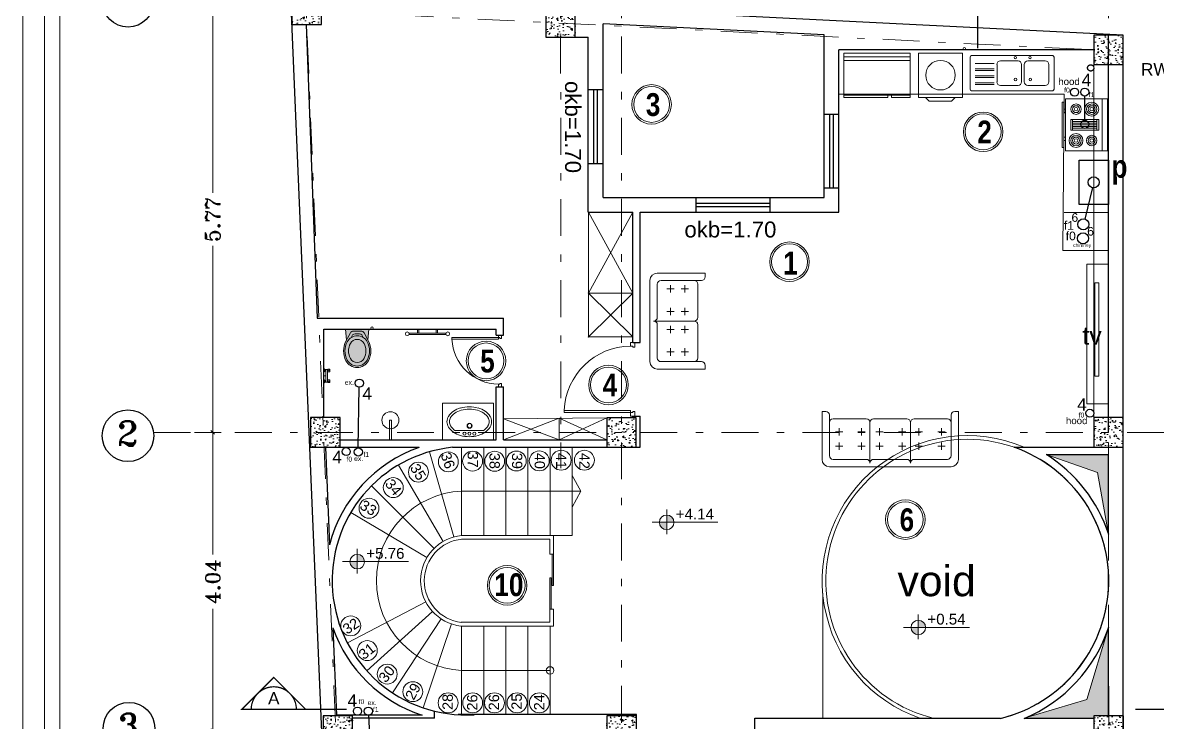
# Model space of a CAD drawing. Header units: inches. Extents: x 0 to 535, y -174 to 989.
# Drawn here: x 409.73 to 425.12, y 28.49 to 37.97 of the extents above; entities that cross this region are included whole.
import ezdxf
from ezdxf.enums import TextEntityAlignment as Align

# ---------------------------------------------------------------- set-up
doc = ezdxf.new("R2010")
doc.units = ezdxf.units.IN
doc.header["$MEASUREMENT"] = 0
doc.linetypes.add('DASHDOT', pattern=[1, 0.5, -0.25, 0, -0.25])
doc.linetypes.add('DASHDOT2', pattern=[0.5, 0.25, -0.125, 0, -0.125])
for name, color, linetype, lineweight in [('1', 1, 'Continuous', 9), ('AB', 1, 'DASHDOT2', 30), ('ax', 8, 'Continuous', 5), ('beton sabok', 9, 'Continuous', 5), ('dimension', 21, 'Continuous', 9), ('door', 1, 'Continuous', 5), ('FER', 20, 'Continuous', 9), ('font', 253, 'Continuous', 9), ('FUR', 252, 'Continuous', 5), ('Furniture', 175, 'Continuous', 5), ('HEATING', 1, 'Continuous', 30), ('kadr02$0$AEOCLG', 4, 'Continuous', 9), ('Kitchen', 7, 'Continuous', 5), ('w.c', 7, 'Continuous', 5), ('wall', 51, 'Continuous', 25), ('window', 152, 'Continuous', 5)]:
    doc.layers.add(name, color=color, linetype=linetype, lineweight=lineweight)
doc.layers.add('nazok kari', color=43, linetype='Continuous')
doc.layers.add('Section', color=3, linetype='Continuous')
doc.styles.add('amir text b', font='swisscbo.ttf')
doc.styles.add('arial', font='arial.ttf')
doc.styles.add('ROMANT', font='romant')
doc.styles.get("Standard").update_dxf_attribs({"font": 'arial.ttf'})
doc.dimstyles.new('STANDARD$0', dxfattribs={"dimtxt": 0.2, "dimasz": 0.05, "dimexe": 0.05, "dimexo": 0.05, "dimgap": 0.05, "dimtad": 0, "dimzin": 0, "dimdsep": 46, "dimtxsty": 'ROMANT', "dimblk": 'OBLIQUE', "dimcen": 0, "dimdle": 0.05, "dimclrd": 256, "dimclre": 256, "dimclrt": 256, "dimadec": 0, "dimazin": 0, "dimtfac": 1, "dimtix": 1, "dimtofl": 0, "dimtmove": 1, "dimatfit": 3, "dimldrblk": 'OBLIQUE', "dimfxl": 1, "dimtolj": 1, "dimtzin": 0, "dimlwd": -1, "dimlwe": -1, "dimarcsym": 1})

# ---------------------------------------------------------------- blocks, each defined once
blk = doc.blocks.new('sofa25')
at = {"layer": 'Furniture'}
for p, q in [((0.825, 0.65), (-0.825, 0.65)), ((-0.925, 0.55), (-0.925, -0.1)), ((-0.825, -0.05), (-0.825, 0.5)), ((-0.775, 0.55), (-0.325, 0.55)), ((-0.275, 0.6), (-0.275, 0.05)), ((-0.225, 0.55), (0.225, 0.55)), ((0.275, 0.05), (0.275, 0.6)), ((0.325, 0.55), (0.775, 0.55)), ((0.825, 0.5), (0.825, -0.05)), ((0.925, -0.1), (0.925, 0.55)), ((-0.744, 0.372), (-0.644, 0.372)), ((-0.694, 0.421), (-0.694, 0.322)), ((-0.438, 0.372), (-0.339, 0.372)), ((-0.389, 0.421), (-0.389, 0.322)), ((-0.194, 0.372), (-0.094, 0.372)), ((-0.144, 0.421), (-0.144, 0.322)), ((0.112, 0.372), (0.211, 0.372)), ((0.161, 0.421), (0.161, 0.322)), ((0.438, 0.372), (0.339, 0.372)), ((0.389, 0.421), (0.389, 0.322)), ((0.744, 0.372), (0.644, 0.372)), ((0.694, 0.421), (0.694, 0.322)), ((-0.744, 0.176), (-0.644, 0.176)), ((-0.694, 0.226), (-0.694, 0.127)), ((-0.438, 0.176), (-0.339, 0.176)), ((-0.389, 0.226), (-0.389, 0.127)), ((-0.194, 0.176), (-0.094, 0.176)), ((-0.144, 0.226), (-0.144, 0.127)), ((0.112, 0.176), (0.211, 0.176)), ((0.161, 0.226), (0.161, 0.127)), ((0.438, 0.176), (0.339, 0.176)), ((0.389, 0.226), (0.389, 0.127)), ((0.744, 0.176), (0.644, 0.176)), ((0.694, 0.226), (0.694, 0.127)), ((-0.775, 0), (-0.325, 0)), ((-0.225, 0), (0.225, 0)), ((0.775, 0), (0.325, 0)), ((-0.925, -0.1), (-0.875, -0.1)), ((0.875, -0.1), (0.925, -0.1))]:
    blk.add_line(p, q, dxfattribs=at)
for centre, radius, start, end in [((-0.825, 0.55), 0.1, 90, 180), ((0.825, 0.55), 0.1, 0, 90), ((-0.775, 0.5), 0.05, 90, 180), ((-0.325, 0.6), 0.05, 270, 0), ((-0.225, 0.6), 0.05, 180, 270), ((0.225, 0.6), 0.05, 270, 0), ((0.325, 0.6), 0.05, 180, 270), ((0.775, 0.5), 0.05, 0, 90), ((-0.775, 0.05), 0.05, 180, 270), ((-0.325, 0.05), 0.05, 270, 0), ((-0.225, 0.05), 0.05, 180, 270), ((0.225, 0.05), 0.05, 270, 0), ((0.325, 0.05), 0.05, 180, 270), ((0.775, 0.05), 0.05, 270, 0), ((-0.875, -0.05), 0.05, 270, 0), ((0.875, -0.05), 0.05, 180, 270)]:
    blk.add_arc(centre, radius, start, end, dxfattribs=at)
blk = doc.blocks.new('sofa26')
at = {"layer": 'Furniture'}
for p, q in [((0.6, 0.65), (-0.5, 0.65)), ((-0.6, 0.55), (-0.6, -0.1)), ((-0.5, -0.05), (-0.5, 0.5)), ((-0.45, 0.55), (0, 0.55)), ((0.05, 0.05), (0.05, 0.6)), ((0.1, 0.55), (0.55, 0.55)), ((0.6, 0.5), (0.6, -0.05)), ((0.7, -0.1), (0.7, 0.55)), ((-0.419, 0.372), (-0.319, 0.372)), ((-0.369, 0.421), (-0.369, 0.322)), ((-0.113, 0.372), (-0.014, 0.372)), ((-0.064, 0.421), (-0.064, 0.322)), ((0.131, 0.372), (0.231, 0.372)), ((0.181, 0.421), (0.181, 0.322)), ((0.437, 0.372), (0.536, 0.372)), ((0.486, 0.421), (0.486, 0.322)), ((-0.419, 0.176), (-0.319, 0.176)), ((-0.369, 0.226), (-0.369, 0.127)), ((-0.113, 0.176), (-0.014, 0.176)), ((-0.064, 0.226), (-0.064, 0.127)), ((0.131, 0.176), (0.231, 0.176)), ((0.181, 0.226), (0.181, 0.127)), ((0.437, 0.176), (0.536, 0.176)), ((0.486, 0.226), (0.486, 0.127)), ((-0.45, 0), (0, 0)), ((0.1, 0), (0.55, 0)), ((-0.6, -0.1), (-0.55, -0.1)), ((0.65, -0.1), (0.7, -0.1))]:
    blk.add_line(p, q, dxfattribs=at)
for centre, radius, start, end in [((-0.5, 0.55), 0.1, 90, 180), ((0.6, 0.55), 0.1, 0, 90), ((-0.45, 0.5), 0.05, 90, 180), ((0, 0.6), 0.05, 270, 0), ((0.1, 0.6), 0.05, 180, 270), ((0.55, 0.5), 0.05, 0, 90), ((-0.45, 0.05), 0.05, 180, 270), ((0, 0.05), 0.05, 270, 0), ((0.1, 0.05), 0.05, 180, 270), ((0.55, 0.05), 0.05, 270, 0), ((-0.55, -0.05), 0.05, 270, 0), ((0.65, -0.05), 0.05, 180, 270)]:
    blk.add_arc(centre, radius, start, end, dxfattribs=at)
blk = doc.blocks.new('ref12')
at = {"layer": 'Kitchen'}
for p, q in [((0, 0), (-0.9, 0)), ((-0.9, 0), (-0.9, -0.05)), ((0, -0.05), (0, 0)), ((-0.9, -0.05), (0, -0.05)), ((-0.9, -0.1), (-0.9, -0.05)), ((-0.9, -0.1), (-0.9, -0.6)), ((-0.9, -0.1), (0, -0.1)), ((0, -0.1), (0, -0.05)), ((0, -0.1), (0, -0.6)), ((-0.9, -0.57), (0, -0.57)), ((-0.9, -0.6), (-0.3, -0.6)), ((-0.3, -0.57), (-0.3, -0.6)), ((-0.25, -0.57), (-0.25, -0.6)), ((-0.25, -0.6), (0, -0.6))]:
    blk.add_line(p, q, dxfattribs=at)
blk = doc.blocks.new('co17')
at = {"layer": 'Kitchen'}
for p, q in [((-0.75, -0.075), (0, -0.075)), ((-0.45, -0.15), (-0.3, -0.15)), ((-0.425, -0.5), (-0.425, -0.15)), ((-0.4, -0.15), (-0.4, -0.5)), ((-0.375, -0.5), (-0.375, -0.15)), ((-0.35, -0.15), (-0.35, -0.5)), ((-0.325, -0.5), (-0.325, -0.15)), ((-0.6, -0.6), (-0.6, -0.625)), ((-0.55, -0.625), (-0.55, -0.6)), ((-0.3, -0.5), (-0.45, -0.5)), ((-0.2, -0.625), (-0.2, -0.6)), ((-0.15, -0.6), (-0.15, -0.625))]:
    blk.add_line(p, q, dxfattribs=at)
for points in [[(-0.75, -0.6), (-0.75, 0), (0, 0), (0, -0.6)], [(-0.45, -0.525), (-0.45, -0.125), (-0.3, -0.125), (-0.3, -0.525)], [(-0.7, -0.65), (-0.7, -0.625), (-0.05, -0.625), (-0.05, -0.65)]]:
    blk.add_lwpolyline(points, close=True, dxfattribs=at)
for centre, radius in [((-0.6, -0.225), 0.1), ((-0.6, -0.225), 0.075), ((-0.15, -0.225), 0.075), ((-0.6, -0.225), 0.05), ((-0.6, -0.225), 0.025), ((-0.15, -0.225), 0.05), ((-0.15, -0.225), 0.025), ((-0.6, -0.45), 0.075), ((-0.6, -0.45), 0.05), ((-0.6, -0.45), 0.025), ((-0.15, -0.45), 0.1), ((-0.15, -0.45), 0.075), ((-0.15, -0.45), 0.05), ((-0.15, -0.45), 0.025)]:
    blk.add_circle(centre, radius, dxfattribs=at)
blk = doc.blocks.new('wc01')
at = {"layer": 'w.c'}
for p, q in [((-1.038, -0.5), (-1.038, 0)), ((-1.038, 0), (-0.347, 0)), ((-0.347, 0), (-0.347, -0.5)), ((-0.523, -0.126), (-0.9, -0.126)), ((-0.347, -0.5), (-1.038, -0.5))]:
    blk.add_line(p, q, dxfattribs=at)
for centre, radius in [((-0.781, -0.085), 0.0209), ((-0.714, -0.085), 0.0209), ((-0.647, -0.085), 0.0209), ((-0.715, -0.192), 0.0338), ((-0.715, -0.192), 0.0285)]:
    blk.add_circle(centre, radius, dxfattribs=at)
for centre, radius, start, end in [((-0.797, -0.295), 0.231, 123.8347, 148.2866), ((-0.797, -0.295), 0.199, 121.3767, 148.2866), ((-0.746, -0.372), 0.323, 105.5176, 123.8347), ((-0.712, -0.493), 0.449, 90, 105.5176), ((-0.712, -0.493), 0.449, 74.4824, 90), ((-0.678, -0.372), 0.323, 56.1653, 74.4824), ((-0.627, -0.295), 0.199, 31.7134, 58.6233), ((-0.627, -0.295), 0.231, 31.7134, 56.1653), ((-0.875, -0.247), 0.139, 148.2866, 180), ((-0.875, -0.247), 0.139, 180, 211.7134), ((-0.875, -0.247), 0.106, 148.2866, 180), ((-0.875, -0.247), 0.106, 180, 211.7134), ((-0.797, -0.198), 0.199, 211.7134, 236.1653), ((-0.627, -0.198), 0.199, 303.8347, 328.2866), ((-0.548, -0.247), 0.106, 360, 31.7134), ((-0.548, -0.247), 0.106, 328.2866, 0), ((-0.548, -0.247), 0.139, 360, 31.7134), ((-0.548, -0.247), 0.139, 328.2866, 360), ((-0.797, -0.198), 0.231, 211.7134, 236.1653), ((-0.746, -0.122), 0.323, 236.1653, 254.4824), ((-0.746, -0.122), 0.291, 236.1653, 254.4824), ((-0.712, 0), 0.449, 254.4824, 270), ((-0.712, 0), 0.417, 254.4824, 270), ((-0.712, 0), 0.417, 270, 285.5176), ((-0.712, 0), 0.449, 270, 285.5176), ((-0.678, -0.122), 0.291, 285.5176, 303.8347), ((-0.678, -0.122), 0.323, 285.5176, 303.8347), ((-0.627, -0.198), 0.231, 303.8347, 328.2866)]:
    blk.add_arc(centre, radius, start, end, dxfattribs=at)
blk = doc.blocks.new('we')
at = {"layer": 'Furniture', "true_color": 0xdbd2bd}
h = blk.add_hatch(color=254, dxfattribs=at)
h.dxf.hatch_style = 2
h.paths.add_polyline_path([(126.415, -299.619, 0.250522), (126.149, -299.619), (126.037, -299.678, 0.276719), (126.012, -299.72), (126.012, -299.822, 0.276719), (126.036, -299.864), (126.148, -299.924, 0.250522), (126.414, -299.924, 0.599332)])
h.paths.add_polyline_path([(126.157, -299.906, 0.250522), (126.405, -299.907, 0.599332), (126.405, -299.636, 0.250522), (126.158, -299.636, 0.599332)], flags=16)
h.paths.add_polyline_path([(126.382, -299.864, -0.250522), (126.18, -299.864, -0.599332), (126.18, -299.679, -0.250522), (126.383, -299.679, -0.599332)], flags=0)
h.paths.add_polyline_path([(126.18, -299.679, 0.599332), (126.18, -299.864, 0.250522), (126.382, -299.864, 0.599332), (126.383, -299.679, 0.250522)], flags=0)
h.paths.add_polyline_path([(126.012, -299.822), (126.012, -299.72, -0.276719), (126.037, -299.678), (126.134, -299.626), (125.989, -299.612), (125.988, -299.93), (126.134, -299.916), (126.036, -299.864, -0.276719)])
edge = h.paths.add_edge_path()
edge.add_line((125.988, -299.599), (125.988, -299.935))
edge.add_line((125.988, -299.935), (125.989, -299.606))
edge.add_arc((125.94, -299.606), 0.0484, 359.8872, 368.2762)
h = blk.add_hatch(color=254, dxfattribs=at)
h.dxf.hatch_style = 2
h.paths.add_polyline_path([(126.157, -299.906, 0.250522), (126.405, -299.907, 0.599332), (126.405, -299.636, 0.250522), (126.158, -299.636, 0.599332)])
h.paths.add_polyline_path([(126.18, -299.679, -0.250522), (126.383, -299.679, -0.599332), (126.382, -299.864, -0.250522), (126.18, -299.864, -0.599332)], flags=16)
h.paths.add_polyline_path([(126.18, -299.679, 0.599332), (126.18, -299.864, 0.250522), (126.382, -299.864, 0.599332), (126.383, -299.679, 0.250522)], flags=16)
at = {"layer": 'Furniture'}
for p, q in [((125.988, -299.936), (125.989, -299.606)), ((126.134, -299.626), (125.989, -299.612)), ((126.012, -299.822), (126.012, -299.72)), ((126.037, -299.678), (126.149, -299.619)), ((126.051, -299.8), (126.051, -299.742)), ((126.134, -299.916), (125.988, -299.93)), ((126.036, -299.864), (126.148, -299.924))]:
    blk.add_line(p, q, dxfattribs=at)
for centre, radius, start, end in [((126.281, -299.868), 0.282, 61.7584, 118.016), ((126.281, -299.868), 0.263, 61.7584, 118.016), ((126.059, -299.72), 0.0469, 118.016, 179.8872), ((126.1, -299.742), 0.0484, 92.8645, 179.8872), ((126.23, -299.771), 0.153, 118.016, 241.7584), ((126.23, -299.771), 0.105, 118.016, 241.7584), ((126.281, -299.868), 0.214, 61.7584, 118.016), ((126.333, -299.772), 0.105, 298.016, 61.7584), ((126.333, -299.772), 0.153, 298.016, 61.7584), ((126.333, -299.772), 0.173, 298.016, 61.7584), ((126.059, -299.822), 0.0469, 179.8872, 241.7584), ((126.1, -299.8), 0.0484, 179.8872, 266.9099), ((126.282, -299.675), 0.263, 241.7584, 298.016), ((126.282, -299.675), 0.214, 241.7584, 298.016), ((126.282, -299.675), 0.282, 241.7584, 298.016)]:
    blk.add_arc(centre, radius, start, end, dxfattribs=at)
blk = doc.blocks.new('DR_D01')
for p, q in [((-0.45, 0.93), (-0.42, 0.93)), ((-0.45, 0.03), (-0.45, 0.93)), ((-0.42, 0.03), (-0.42, 0.93)), ((-0.5, 0.03), (-0.42, 0.03)), ((-0.5, 0.03), (-0.5, -0.03)), ((-0.45, 0.03), (-0.45, 0)), ((-0.45, 0), (-0.435, 0)), ((-0.435, 0), (-0.435, -0.03)), ((0.435, 0), (0.435, -0.03)), ((0.45, 0), (0.435, 0)), ((0.45, 0.03), (0.45, 0)), ((0.5, 0.03), (0.45, 0.03)), ((0.5, -0.03), (0.5, 0.03)), ((-0.435, -0.03), (-0.5, -0.03)), ((0.435, -0.03), (0.5, -0.03))]:
    blk.add_line(p, q)
blk.add_arc((-0.46, 0.021), 0.91, 0.5915, 87.4664)
blk = doc.blocks.new('beton')
at = {"layer": 'beton sabok'}
h = blk.add_hatch(dxfattribs=at)
h.set_pattern_fill('AR-CONC', color=256, scale=0.022857, angle=45)
h.set_pattern_definition([(95, (46.01481, 18.04323), (0.126069028, 0.105784475), [0.017142857, -0.18857143]), (40, (46.01481, 18.04323), (-0.14399821, 0.099147006), [0.013714286, -0.150857143]), (145.451444, (46.02532, 18.05205), (-0.01792918, 0.20493148), [0.014569187, -0.160261054]), (91.1842, (45.98248, 18.07555), (0.1992442, 0.14574029), [0.02571429, -0.28285714]), (141.635635, (45.9991, 18.0877), (-0.00637716, 0.30850552), [0.02185379, -0.24039172]), (36.184164, (45.98248, 18.07555), (-0.00637716, 0.30850552), [0.02057143, -0.22628571]), (66, (46.00673, 18.08364), (0.161547788, 0.03140171), [0.017142857, -0.18857143]), (11, (46.00673, 18.08364), (-0.07787625, 0.156527642), [0.013714286, -0.150857143]), (116.451445, (46.02019, 18.08625), (0.083671537, 0.18792935), [0.014569186, -0.160261054]), (82.5, (46.01481, 18.04323), (-0.0518384424, 0.055769101), [0, -0.149028571, 0, -0.153142857, 0, -0.151428571]), (52.5, (46.01481, 18.04323), (-0.021228101, 0.106265017), [0, -0.087314286, 0, -0.1456, 0, -0.057714286]), (12.5, (45.97877, 18.00719), (0.0899241525, 0.082633317), [0, -0.057142857, 0, -0.178285714, 0, -0.236571429]), (2.5, (45.9626, 17.99103), (0.07807771, 0.110436527), [0, -0.074285714, 0, -0.1184, 0, -0.168])])
h.paths.add_polyline_path([(326.844, 567.847), (327.244, 567.847), (327.244, 568.247), (326.844, 568.247)])
at = {"layer": 'wall'}
blk.add_lwpolyline([(327.244, 568.247), (327.244, 567.847), (326.844, 567.847), (326.844, 568.247)], close=True, dxfattribs=at)
blk = doc.blocks.new('_Oblique')
at = {"color": 0, "linetype": 'ByBlock', "lineweight": -2}
blk.add_line((-0.5, -0.5), (0.5, 0.5), dxfattribs=at)
blk = doc.blocks.new('*D167')
at = {"layer": 'Defpoints', "color": 0, "transparency": 16777216}
for p in [(32.954, 38.09), (32.763, 32.316), (32.926, 32.316)]:
    blk.add_point(p, dxfattribs=at)
at = {"layer": 'dimension', "transparency": 16777216}
for p, q in [((32.904, 38.09), (32.713, 38.09)), ((32.763, 38.14), (32.763, 35.563)), ((32.763, 32.266), (32.763, 34.844)), ((32.876, 32.316), (32.713, 32.316))]:
    blk.add_line(p, q, dxfattribs=at)
at = {"layer": 'dimension', "transparency": 16777216, "xscale": 0.05, "yscale": 0.05, "zscale": 0.05}
for p, rotation in [((32.763, 38.09), 90), ((32.763, 32.316), 270)]:
    blk.add_blockref('_Oblique', p, dxfattribs=dict(at, rotation=rotation))
at = {"layer": 'dimension', "transparency": 16777216, "insert": (32.763, 35.203), "char_height": 0.2, "attachment_point": 5, "rotation": 90, "style": 'ROMANT'}
blk.add_mtext('\\A1;5.77', dxfattribs=at)
blk = doc.blocks.new('*D168')
at = {"layer": 'Defpoints', "color": 0, "transparency": 16777216}
for p in [(32.467, 32.316), (32.406, 28.274), (32.763, 28.274)]:
    blk.add_point(p, dxfattribs=at)
at = {"layer": 'dimension', "transparency": 16777216}
for p, q in [((32.517, 32.316), (32.813, 32.316)), ((32.763, 32.366), (32.763, 30.664)), ((32.763, 28.224), (32.763, 29.926)), ((32.456, 28.274), (32.813, 28.274))]:
    blk.add_line(p, q, dxfattribs=at)
at = {"layer": 'dimension', "transparency": 16777216, "xscale": 0.05, "yscale": 0.05, "zscale": 0.05}
for p, rotation in [((32.763, 32.316), 90), ((32.763, 28.274), 270)]:
    blk.add_blockref('_Oblique', p, dxfattribs=dict(at, rotation=rotation))
at = {"layer": 'dimension', "transparency": 16777216, "insert": (32.763, 30.295), "char_height": 0.2, "attachment_point": 5, "rotation": 90, "style": 'ROMANT'}
blk.add_mtext('\\A1;4.04', dxfattribs=at)
blk = doc.blocks.new('nx')
at = {"layer": 'FUR'}
for p, q in [((928.221, 733.13), (928.221, 733.08)), ((928.241, 733.13), (928.241, 733.08)), ((928.474, 733.13), (928.474, 733.08)), ((928.494, 733.13), (928.494, 733.08)), ((928.105, 733.08), (928.61, 733.08)), ((928.105, 733.06), (928.609, 733.06))]:
    blk.add_line(p, q, dxfattribs=at)
for centre in [(928.082, 733.07), (928.632, 733.069)]:
    blk.add_circle(centre, 0.025, dxfattribs=at)
blk = doc.blocks.new('A$C7BB53FAB')
at = {"layer": 'FER'}
for p, q in [((-0.065, 0.151), (-0.079, 0.156)), ((-0.049, 0.157), (-0.052, 0.157)), ((-0.022, 0.157), (-0.024, 0.157)), ((-0.022, 0.141), (-0.022, 0.159)), ((-0.01, 0.16), (-0.02, 0.16)), ((-0.01, 0.155), (-0.02, 0.155)), ((-0.009, 0.157), (-0.002, 0.171)), ((-0.009, 0.141), (-0.009, 0.159)), ((0, 0.172), (0.005, 0.172)), ((0, 0.127), (0, 0.172)), ((-0.079, 0.141), (-0.065, 0.146)), ((-0.079, 0.009), (-0.065, 0.004)), ((-0.049, 0.14), (-0.052, 0.14)), ((-0.049, 0.01), (-0.052, 0.01)), ((-0.022, 0.142), (-0.024, 0.142)), ((-0.024, 0.075), (0.005, 0.075)), ((-0.022, 0.007), (-0.024, 0.007)), ((-0.022, 0.009), (-0.022, -0.009)), ((-0.01, 0.145), (-0.02, 0.145)), ((-0.01, 0.14), (-0.02, 0.14)), ((-0.01, 0.01), (-0.02, 0.01)), ((-0.01, 0.005), (-0.02, 0.005)), ((-0.009, 0.142), (-0.002, 0.129)), ((-0.009, 0.007), (-0.002, 0.021)), ((-0.009, 0.009), (-0.009, -0.009)), ((0, 0.127), (0.005, 0.127)), ((0, 0.023), (0.005, 0.023)), ((0, 0.023), (0, -0.023)), ((-0.065, -0.001), (-0.079, -0.006)), ((-0.049, -0.007), (-0.052, -0.007)), ((-0.022, -0.007), (-0.024, -0.007)), ((-0.01, -0.005), (-0.02, -0.005)), ((-0.01, -0.01), (-0.02, -0.01)), ((-0.009, -0.007), (-0.002, -0.021)), ((0, -0.023), (0.005, -0.023))]:
    blk.add_line(p, q, dxfattribs=at)
for points in [[(-0.053, 0.166, -0.414214), (-0.052, 0.165), (-0.052, 0.132, -0.414214), (-0.053, 0.131), (-0.078, 0.131, -0.414214), (-0.079, 0.132), (-0.079, 0.165, -0.414214), (-0.078, 0.166)], [(-0.024, 0.159, 0.414214), (-0.025, 0.16), (-0.048, 0.16, 0.414214), (-0.049, 0.159), (-0.049, -0.009, 0.414214), (-0.048, -0.01), (-0.025, -0.01, 0.414214), (-0.024, -0.009)], [(-0.078, 0.019), (-0.053, 0.019, -0.414214), (-0.052, 0.017), (-0.052, -0.015, -0.414214), (-0.053, -0.016), (-0.078, -0.016, -0.414214), (-0.079, -0.015), (-0.079, 0.017, -0.414214)]]:
    blk.add_lwpolyline(points, format="xyb", close=True, dxfattribs=at)
for centre, radius, start, end in [((-0.02, 0.159), 0.00125, 90, 180), ((-0.02, 0.156), 0.00125, 180, 270), ((-0.02, 0.154), 0.00125, 90, 180), ((-0.01, 0.159), 0.00125, 0, 90), ((-0.01, 0.156), 0.00125, 270, 0), ((-0.01, 0.154), 0.00125, 0, 90), ((0, 0.17), 0.0025, 90, 153.4349), ((-0.066, 0.149), 0.0025, 290.556, 69.444), ((-0.066, 0.001), 0.0025, 290.556, 69.444), ((-0.02, 0.146), 0.00125, 180, 270), ((-0.02, 0.144), 0.00125, 90, 180), ((-0.02, 0.141), 0.00125, 180, 270), ((-0.02, 0.009), 0.00125, 90, 180), ((-0.02, 0.006), 0.00125, 180, 270), ((-0.02, 0.004), 0.00125, 90, 180), ((-0.01, 0.146), 0.00125, 270, 0), ((-0.01, 0.144), 0.00125, 0, 90), ((-0.01, 0.141), 0.00125, 270, 0), ((-0.01, 0.009), 0.00125, 0, 90), ((-0.01, 0.006), 0.00125, 270, 0), ((-0.01, 0.004), 0.00125, 0, 90), ((0, 0.13), 0.0025, 206.5651, 270), ((0, 0.02), 0.0025, 90, 153.4349), ((-0.02, -0.004), 0.00125, 180, 270), ((-0.02, -0.006), 0.00125, 90, 180), ((-0.02, -0.009), 0.00125, 180, 270), ((-0.01, -0.004), 0.00125, 270, 0), ((-0.01, -0.006), 0.00125, 0, 90), ((-0.01, -0.009), 0.00125, 270, 0), ((0, -0.02), 0.0025, 206.5651, 270)]:
    blk.add_arc(centre, radius, start, end, dxfattribs=at)
blk = doc.blocks.new('fgh')
at = {"layer": 'ax', "color": 67, "linetype": 'DASHDOT', "true_color": 0x727430}
for p, q in [((33.955, 39.879), (34.66, 22.701)), ((37.48, 39.879), (37.486, 31.832)), ((38.306, 39.881), (38.311, 21.997)), ((44.912, 39.879), (44.916, 21.85)), ((31.964, 38.14), (44.712, 37.501)), ((31.964, 32.316), (46.654, 32.316))]:
    blk.add_line(p, q, dxfattribs=at)
at = {"layer": 'dimension', "lineweight": -3}
for centre in [(31.615, 38.161), (31.614, 32.272), (31.628, 28.308)]:
    blk.add_circle(centre, 0.35, dxfattribs=at)
at = {"xscale": -1}
for p in [(361.082, -530.002), (364.525, -530.173), (371.957, -530.545), (361.334, -535.73), (365.352, -535.731), (371.957, -535.729), (361.503, -539.773), (365.353, -539.773), (371.958, -539.771)]:
    blk.add_blockref('beton', p, dxfattribs=at)
at = {"layer": 'dimension', "lineweight": -3, "style": 'ROMANT'}
for s, p in [('2', (31.466, 32.136)), ('3', (31.48, 28.172))]:
    blk.add_text(s, height=0.334, dxfattribs=at).set_placement(p)
at = {"layer": 'dimension'}
for base, p1, p2, picture, middle in [((32.763, 32.316), (32.954, 38.09), (32.926, 32.316), '*D167', (32.763, 35.203)), ((32.763, 28.274), (32.467, 32.316), (32.406, 28.274), '*D168', (32.763, 30.295))]:
    dim = blk.add_linear_dim(base=base, p1=p1, p2=p2, angle=90, dimstyle='STANDARD$0', dxfattribs=at)
    dim.commit()
    dim.dimension.update_dxf_attribs({"geometry": picture, "text_midpoint": middle})

msp = doc.modelspace()

# ---------------------------------------------------------------- hatches: boundary and pattern name
at = {"layer": '1'}
h = msp.add_hatch(color=256, dxfattribs=at)
h.dxf.hatch_style = 1
h.paths.add_polyline_path([(424.46, 32.113), (423.616, 32.113), (424.31, 31.87), (424.46, 31.035)])
h = msp.add_hatch(color=256, dxfattribs=at)
h.dxf.hatch_style = 1
h.paths.add_polyline_path([(424.46, 29.772), (424.166, 28.792), (423.316, 28.539), (424.262, 28.539), (424.262, 28.572), (424.46, 28.572)])
at = {"layer": 'font'}
h = msp.add_hatch(color=256, dxfattribs=at)
h.dxf.hatch_style = 1
h.paths.add_polyline_path([(418.566, 31.197, 0.413571), (418.466, 31.294), (418.466, 31.197)])
h.paths.add_polyline_path([(418.466, 31.096), (418.466, 31.197), (418.369, 31.197, 0.004741), (418.369, 31.195, 0.409311)])
h = msp.add_hatch(color=256, dxfattribs=at)
h.dxf.hatch_style = 1
h.paths.add_polyline_path([(414.369, 30.663, 0.413571), (414.269, 30.76), (414.269, 30.663)])
h.paths.add_polyline_path([(414.269, 30.563), (414.269, 30.663), (414.172, 30.663, 0.004741), (414.172, 30.662, 0.409311)])
h = msp.add_hatch(color=256, dxfattribs=at)
h.dxf.hatch_style = 1
h.paths.add_polyline_path([(421.979, 29.772, 0.413571), (421.879, 29.869), (421.879, 29.772)])
h.paths.add_polyline_path([(421.879, 29.672), (421.879, 29.772), (421.781, 29.772, 0.004741), (421.781, 29.77, 0.409311)])

# ---------------------------------------------------------------- linework, layer by layer
for p, q in [((417.404, 36.056), (417.404, 37.056)), ((417.48, 36.056), (417.48, 37.056)), ((417.528, 36.056), (417.528, 37.056)), ((417.604, 36.056), (417.604, 37.056)), ((420.604, 35.727), (420.604, 36.727)), ((420.68, 35.727), (420.68, 36.727)), ((420.728, 35.727), (420.728, 36.727)), ((420.804, 35.727), (420.804, 36.727)), ((418.864, 35.598), (419.864, 35.598)), ((418.864, 35.522), (419.864, 35.522)), ((418.864, 35.474), (419.864, 35.474)), ((418.864, 35.398), (419.864, 35.398))]:
    msp.add_line(p, q)
at = {"layer": '1'}
for p, q in [((424.31, 31.87), (423.616, 32.113)), ((424.46, 31.035), (424.31, 31.87)), ((424.46, 29.772), (424.166, 28.792)), ((424.166, 28.792), (423.316, 28.539))]:
    msp.add_line(p, q, dxfattribs=at)
for points in [[(417.766, 12.041), (430.474, 12.041), (430.474, 41.217), (410.03, 41.217), (410.03, 12.041), (417.766, 12.041)], [(430.268, 13.752), (430.268, 41.012), (410.235, 41.012), (410.235, 13.752)]]:
    msp.add_lwpolyline(points, dxfattribs=at)
at = {"layer": 'AB', "color": 7, "linetype": 'Continuous', "lineweight": 20}
msp.add_line((424.261, 37.398), (424.261, 32.614), dxfattribs=at)
at = {"layer": 'AB', "color": 1, "linetype": 'DASHDOT2', "lineweight": 30}
msp.add_circle((424.218, 37.354), 0.0424, dxfattribs=at)
at = {"layer": 'dimension', "color": 1, "linetype": 'Continuous', "lineweight": 30}
for p, q in [((424.06, 35.502), (424.06, 36.102)), ((424.06, 36.102), (424.46, 36.102)), ((424.46, 36.102), (424.46, 35.502)), ((424.46, 35.502), (424.06, 35.502))]:
    msp.add_line(p, q, dxfattribs=at)
at = {"layer": 'dimension'}
for p, q in [((415.686, 31.018), (416.932, 31.018)), ((415.686, 30.968), (416.882, 30.968)), ((416.882, 30.968), (416.882, 30.762)), ((416.932, 31.018), (416.932, 30.762)), ((416.882, 30.762), (416.932, 30.762)), ((416.882, 30.017), (416.882, 29.84)), ((416.882, 30.017), (416.932, 30.017)), ((416.932, 30.017), (416.932, 29.79)), ((415.677, 29.84), (416.882, 29.84)), ((415.677, 29.79), (416.932, 29.79))]:
    msp.add_line(p, q, dxfattribs=at)
for points in [[(416.932, 30.762), (416.912, 30.762), (416.912, 30.337), (416.932, 30.337)], [(416.902, 30.441), (416.882, 30.441), (416.882, 30.017), (416.902, 30.017)]]:
    msp.add_lwpolyline(points, close=True, dxfattribs=at)
for centre in [(416.428, 32.026), (416.739, 32.028), (417.036, 32.037), (417.351, 32.037), (415.1, 31.875), (415.506, 32.015), (415.835, 32.025), (416.134, 32.023), (414.759, 31.666), (414.43, 31.386), (414.182, 29.792), (414.406, 29.457), (414.677, 29.138), (415.024, 28.9), (415.503, 28.749), (415.836, 28.749), (416.131, 28.749), (416.438, 28.749), (416.74, 28.749)]:
    msp.add_circle(centre, 0.135, dxfattribs=at)
for radius in [0.618, 0.568]:
    msp.add_arc((415.748, 30.403), radius, 95.7288, 263.4217, dxfattribs=at)
for p in [(417.406, 34.303), (417.406, 33.708)]:
    msp.add_point(p, dxfattribs=at)
at = {"layer": 'door'}
for p, q in [((423.86, 36.998), (420.804, 36.998)), ((423.84, 34.88), (423.86, 36.998)), ((417.406, 33.708), (417.406, 35.398)), ((418.006, 34.303), (417.406, 35.398)), ((417.406, 34.303), (418.006, 35.398)), ((423.86, 35.394), (424.46, 35.394)), ((423.84, 34.88), (424.455, 34.88)), ((417.406, 34.303), (418.006, 34.303)), ((418.006, 33.708), (417.406, 34.303)), ((417.406, 33.708), (418.006, 34.303)), ((417.406, 33.708), (418.006, 33.708)), ((417.656, 32.613), (416.256, 32.598)), ((417.007, 32.606), (416.256, 32.312)), ((417.007, 32.313), (416.256, 32.598)), ((417.007, 32.313), (417.656, 32.613)), ((417.007, 32.606), (417.007, 32.313)), ((417.656, 32.313), (417.007, 32.606)), ((415.685, 32.212), (415.685, 31.015)), ((415.985, 32.212), (415.985, 31.015)), ((416.285, 32.212), (416.285, 31.015)), ((416.585, 32.216), (416.585, 31.015)), ((416.885, 32.216), (416.885, 31.015)), ((417.185, 32.216), (417.185, 31.015)), ((424.26, 32.213), (424.461, 32.213)), ((415.579, 30.998), (415.252, 32.152)), ((415.435, 30.936), (414.829, 31.972)), ((417.302, 31.616), (417.185, 31.831)), ((415.312, 30.841), (414.464, 31.691)), ((417.185, 31.616), (415.685, 31.616)), ((417.185, 31.616), (417.302, 31.616)), ((417.302, 31.616), (417.185, 31.4)), ((415.216, 30.717), (414.182, 31.327)), ((416.932, 31.018), (417.185, 31.015)), ((420.583, 30.237), (420.583, 28.539)), ((415.2, 30.117), (414.137, 29.56)), ((415.29, 29.989), (414.401, 29.183)), ((415.409, 29.887), (414.75, 28.884)), ((415.549, 29.818), (415.164, 28.682)), ((415.685, 29.79), (415.685, 28.589)), ((415.985, 29.79), (415.985, 28.589)), ((416.285, 29.79), (416.285, 28.589)), ((416.585, 29.79), (416.585, 28.589)), ((416.885, 29.79), (416.885, 28.589)), ((416.885, 29.189), (415.685, 29.189))]:
    msp.add_line(p, q, dxfattribs=at)
msp.add_circle((416.885, 29.188), 0.0508, dxfattribs=at)
for centre, radius, start, end in [((422.544, 30.403), 1.968, 66.8559, 251.3305), ((422.544, 30.403), 1.918, 283.5706, 256.4294), ((415.747, 30.404), 1.217, 92.9468, 267.0532)]:
    msp.add_arc(centre, radius, start, end, dxfattribs=at)
at = {"layer": 'font'}
for p, q in [((418.467, 31.37), (418.467, 31.036)), ((419.163, 31.197), (418.269, 31.197)), ((414.27, 30.837), (414.27, 30.503)), ((414.966, 30.663), (414.072, 30.663)), ((421.88, 29.946), (421.88, 29.612)), ((422.575, 29.772), (421.681, 29.772))]:
    msp.add_line(p, q, dxfattribs=at)
for centre, radius in [((418.263, 36.859), 0.268), ((418.263, 36.859), 0.243), ((422.759, 36.488), 0.268), ((422.759, 36.488), 0.243), ((420.133, 34.727), 0.268), ((420.133, 34.727), 0.243), ((416.017, 33.383), 0.268), ((416.017, 33.383), 0.243), ((417.678, 33.057), 0.268), ((417.678, 33.057), 0.243), ((421.704, 31.232), 0.268), ((421.704, 31.232), 0.243), ((418.467, 31.195), 0.0988), ((414.27, 30.662), 0.0988), ((416.303, 30.341), 0.268), ((416.303, 30.341), 0.243), ((421.88, 29.77), 0.0988)]:
    msp.add_circle(centre, radius, dxfattribs=at)
at = {"layer": 'FUR', "color": 7}
for p, q in [((422.581, 37.064), (422.581, 37.501)), ((422.6, 37.52), (423.702, 37.52)), ((422.652, 37.413), (422.909, 37.413)), ((422.947, 37.164), (422.947, 37.401)), ((422.994, 37.449), (423.232, 37.449)), ((423.279, 37.164), (423.279, 37.401)), ((423.317, 37.164), (423.317, 37.401)), ((423.365, 37.449), (423.602, 37.449)), ((423.65, 37.164), (423.65, 37.401)), ((423.721, 37.064), (423.721, 37.501)), ((422.652, 37.342), (422.909, 37.342)), ((422.652, 37.318), (422.909, 37.318)), ((422.652, 37.247), (422.909, 37.247)), ((422.652, 37.223), (422.909, 37.223)), ((422.652, 37.152), (422.909, 37.152)), ((422.652, 37.128), (422.909, 37.128)), ((422.994, 37.116), (423.232, 37.116)), ((423.365, 37.116), (423.602, 37.116)), ((422.6, 37.045), (423.702, 37.045))]:
    msp.add_line(p, q, dxfattribs=at)
for centre, radius, start, end in [((422.505, 37.615), 0.0166, 0, 180), ((422.505, 37.615), 0.0166, 180, 0), ((422.6, 37.501), 0.019, 90, 180), ((422.994, 37.401), 0.0475, 90, 180), ((423.195, 37.494), 0.0166, 0, 180), ((423.195, 37.494), 0.0166, 180, 0), ((423.232, 37.401), 0.0475, 0, 90), ((423.365, 37.401), 0.0475, 90, 180), ((423.395, 37.494), 0.0166, 0, 180), ((423.395, 37.494), 0.0166, 180, 0), ((423.602, 37.401), 0.0475, 0, 90), ((423.702, 37.501), 0.019, 0, 90), ((422.994, 37.164), 0.0475, 180, 270), ((423.198, 37.197), 0.0166, 0, 180), ((423.198, 37.197), 0.0166, 180, 0), ((423.232, 37.164), 0.0475, 270, 0), ((423.365, 37.164), 0.0475, 180, 270), ((423.398, 37.197), 0.0166, 0, 180), ((423.398, 37.197), 0.0166, 180, 0), ((423.602, 37.164), 0.0475, 270, 0), ((422.6, 37.064), 0.019, 180, 270), ((423.702, 37.064), 0.019, 270, 0), ((414.471, 33.828), 0.0166, 0, 180), ((414.471, 33.828), 0.0166, 180, 0)]:
    msp.add_arc(centre, radius, start, end, dxfattribs=at)
at = {"layer": 'Furniture', "color": 7}
for p, q in [((421.881, 37.555), (422.481, 37.555)), ((421.881, 36.955), (421.881, 37.555)), ((421.881, 36.955), (421.881, 37.555)), ((421.881, 37.555), (422.481, 37.555)), ((422.481, 37.555), (422.481, 36.955)), ((422.481, 37.555), (422.481, 36.955)), ((422.481, 36.955), (421.881, 36.955)), ((422.481, 36.955), (421.881, 36.955)), ((422.026, 36.905), (421.976, 36.955)), ((422.026, 36.905), (421.976, 36.955)), ((422.381, 36.955), (422.331, 36.905)), ((422.381, 36.955), (422.331, 36.905)), ((422.331, 36.905), (422.026, 36.905)), ((422.331, 36.905), (422.026, 36.905))]:
    msp.add_line(p, q, dxfattribs=at)
at = {"layer": 'Furniture'}
for points in [[(424.167, 32.799), (424.46, 32.799), (424.46, 34.696), (424.167, 34.696)], [(424.273, 33.176), (424.328, 33.176), (424.328, 34.442), (424.273, 34.442)]]:
    msp.add_lwpolyline(points, close=True, dxfattribs=at)
at = {"layer": 'Furniture', "color": 7}
msp.add_circle((422.181, 37.255), 0.2, dxfattribs=at)
msp.add_circle((422.181, 37.255), 0.2, dxfattribs=at)
at = {"layer": 'HEATING', "color": 1, "linetype": 'Continuous', "lineweight": 30}
for p, q in [((424.137, 36.645), (424.137, 36.971)), ((424.24, 35.731), (424.136, 35.306)), ((414.285, 32.204), (414.296, 33.026)), ((414.424, 28.581), (414.469, 27.729))]:
    msp.add_line(p, q, dxfattribs=at)
for centre, radius in [((423.999, 37.025), 0.055), ((424.137, 37.026), 0.055), ((424.137, 36.59), 0.055), ((424.258, 35.804), 0.075), ((424.118, 35.233), 0.075), ((424.114, 35.044), 0.075), ((414.298, 33.081), 0.055), ((424.207, 32.674), 0.055), ((414.121, 32.154), 0.055), ((414.285, 32.149), 0.055), ((414.274, 28.636), 0.055), ((414.421, 28.636), 0.055)]:
    msp.add_circle(centre, radius, dxfattribs=at)
at = {"layer": 'kadr02$0$AEOCLG'}
msp.add_lwpolyline([(430.733, 41.427), (409.733, 41.427), (409.733, 11.727), (430.733, 11.727)], close=True, dxfattribs=at)
at = {"layer": 'Section', "color": 251, "const_width": 0.0173}
for points in [[(422.684, 38.201), (422.684, 37.618)], [(413.546, 28.66), (414.129, 28.66)], [(425.405, 28.66), (424.822, 28.66)]]:
    msp.add_lwpolyline(points, dxfattribs=at)
msp.add_lwpolyline([(413.571, 28.66), (412.705, 28.66), (413.138, 29.093)], close=True, dxfattribs=at)
msp.add_lwpolyline([(413.445, 28.66, 1), (412.832, 28.66, 1)], format="xyb", dxfattribs=at)
at = {"layer": 'w.c'}
msp.add_lwpolyline([(414.708, 32.312), (414.708, 32.579), (414.737, 32.579), (414.737, 32.312)], close=True, dxfattribs=at)
msp.add_circle((414.72, 32.579), 0.116, dxfattribs=at)
at = {"layer": 'wall'}
for p, q in [((424.66, 37.798), (413.364, 38.364)), ((413.364, 38.364), (414.05, 22.044)), ((413.579, 37.944), (413.726, 33.962)), ((420.604, 37.801), (417.604, 37.951)), ((417.604, 37.056), (417.604, 37.951)), ((416.829, 37.77), (417.404, 37.77)), ((417.404, 37.056), (417.404, 37.77)), ((420.604, 36.727), (420.604, 37.801)), ((424.46, 32.413), (424.46, 37.798)), ((424.66, 22.044), (424.66, 37.798)), ((424.26, 37.598), (420.804, 37.598)), ((420.804, 36.727), (420.804, 37.598)), ((424.46, 37.598), (424.46, 37.598)), ((424.46, 32.613), (424.46, 37.398)), ((417.604, 37.056), (417.404, 37.056)), ((420.604, 36.727), (420.804, 36.727)), ((417.404, 35.398), (417.404, 36.056)), ((417.604, 36.056), (417.404, 36.056)), ((417.604, 35.598), (417.604, 36.056)), ((420.604, 35.598), (420.604, 35.727)), ((420.604, 35.727), (420.804, 35.727)), ((420.804, 35.398), (420.804, 35.727)), ((417.604, 35.598), (418.864, 35.598)), ((418.864, 35.598), (418.864, 35.398)), ((419.864, 35.598), (420.604, 35.598)), ((419.864, 35.598), (419.864, 35.398)), ((417.404, 35.398), (418.006, 35.398)), ((418.006, 33.633), (418.006, 35.398)), ((418.106, 35.398), (418.864, 35.398)), ((418.106, 33.633), (418.106, 35.398)), ((419.864, 35.398), (420.804, 35.398)), ((413.726, 33.962), (416.256, 33.962)), ((416.256, 33.733), (416.256, 33.962)), ((413.815, 33.812), (416.156, 33.812)), ((413.815, 32.613), (413.815, 33.812)), ((416.156, 33.733), (416.156, 33.812)), ((416.156, 33.733), (416.256, 33.733)), ((418.006, 33.633), (418.106, 33.633)), ((416.156, 32.312), (416.156, 33.033)), ((416.156, 33.033), (416.256, 33.033)), ((416.256, 32.312), (416.256, 33.033)), ((413.574, 32.697), (413.572, 32.697)), ((413.574, 32.697), (413.572, 32.697)), ((418.006, 32.613), (418.006, 32.633)), ((418.006, 32.633), (418.106, 32.633)), ((418.106, 32.213), (418.106, 32.633)), ((413.838, 32.212), (413.893, 30.89)), ((414.015, 32.312), (416.156, 32.312)), ((414.015, 32.212), (415.109, 32.212)), ((415.561, 32.212), (416.156, 32.212)), ((415.566, 32.212), (416.285, 32.212)), ((416.256, 32.312), (417.656, 32.313)), ((416.285, 32.212), (418.106, 32.213)), ((423.179, 32.213), (424.26, 32.213)), ((423.616, 32.113), (424.46, 32.113)), ((424.46, 31.035), (424.46, 32.113)), ((424.46, 30.329), (424.46, 30.478)), ((424.46, 30.329), (424.46, 30.478)), ((413.939, 29.766), (413.988, 28.581)), ((424.46, 28.572), (424.46, 29.772)), ((415.32, 28.539), (415.32, 28.637)), ((415.151, 28.581), (413.988, 28.581)), ((415.32, 28.539), (414.196, 28.539)), ((418.057, 28.589), (415.638, 28.589)), ((418.057, 28.531), (418.057, 28.589)), ((419.664, 28.23), (419.664, 28.539)), ((419.664, 28.539), (422.993, 28.539)), ((419.764, 28.539), (422.993, 28.539)), ((423.316, 28.539), (424.26, 28.539))]:
    msp.add_line(p, q, dxfattribs=at)
for centre, radius, start, end in [((415.748, 30.403), 1.918, 109.4624, 165.3129), ((415.748, 30.403), 1.818, 95.7288, 273.4538), ((422.544, 30.403), 1.918, 283.5706, 70.6468), ((422.544, 30.403), 2.018, 18.1284, 57.9053), ((415.748, 30.403), 1.918, 199.4119, 251.8554), ((422.544, 30.403), 2.018, 292.4964, 341.8952)]:
    msp.add_arc(centre, radius, start, end, dxfattribs=at)

# ---------------------------------------------------------------- block references
at = {"color": 244, "linetype": 'Continuous', "true_color": 0x991b1e}
msp.add_blockref('nx', (-513.134, -699.319), dxfattribs=at)
at = {"color": 8, "rotation": 179.9999999999999}
msp.add_blockref('A$C7BB53FAB', (413.82, 33.256), dxfattribs=at)
at = {"layer": 'dimension', "rotation": 270.1128182740391}
msp.add_blockref('we', (713.792, 160.39), dxfattribs=at)
at = {"layer": 'door', "color": 7}
msp.add_blockref('fgh', (379.547, 0.097), dxfattribs=at)
at = {"layer": 'Furniture'}
msp.add_blockref('ref12', (421.768, 37.553), dxfattribs=at)
at = {"layer": 'Furniture', "xscale": 0.9448818897635647, "yscale": 0.9448818897635647, "zscale": 0.9448818897635647, "rotation": 270}
msp.add_blockref('co17', (424.444, 36.228), dxfattribs=at)
at = {"layer": 'Furniture', "rotation": 90}
msp.add_blockref('sofa26', (418.89, 33.873), dxfattribs=at)
at = {"layer": 'Furniture', "xscale": -1, "rotation": 180}
msp.add_blockref('sofa25', (421.499, 32.599), dxfattribs=at)
at = {"layer": 'w.c', "rotation": 179.9999999999998}
msp.add_blockref('wc01', (415.078, 32.312), dxfattribs=at)
at = {"layer": 'window', "xscale": -0.7000000000000047, "yscale": 0.7000000000000047, "zscale": 0.6999999999999993, "rotation": 90}
msp.add_blockref('DR_D01', (416.206, 33.383), dxfattribs=at)
at = {"layer": 'window', "rotation": 90}
msp.add_blockref('DR_D01', (418.006, 33.133), dxfattribs=at)

# ---------------------------------------------------------------- texts
msp.add_text('void', height=0.4138).set_placement((421.598, 30.194))
at = {"layer": 'dimension'}
for s, rotation, p in [('36', 288.704, (415.399, 32.114)), ('37', 269.9854, (415.768, 32.154)), ('38', 269.9854, (416.064, 32.137)), ('39', 269.9854, (416.369, 32.137)), ('40', 269.9854, (416.676, 32.137)), ('41', 269.9854, (416.967, 32.137)), ('42', 269.9854, (417.281, 32.137)), ('35', 301.7273, (414.979, 31.934)), ('34', 308.8087, (414.638, 31.712)), ('33', 328.9027, (414.292, 31.388)), ('32', 33.4064, (414.132, 29.671)), ('31', 38.4476, (414.36, 29.326)), ('30', 52.1583, (414.658, 29.011)), ('29', 61.9348, (415.036, 28.774)), ('28', 90, (415.566, 28.653)), ('26', 90, (415.899, 28.645)), ('26', 90, (416.194, 28.648)), ('25 ', 90, (416.502, 28.656)), ('24', 90, (416.808, 28.648))]:
    msp.add_text(s, height=0.1402, rotation=rotation, dxfattribs=at).set_placement(p)
at = {"layer": 'font', "color": 1}
for s, height, p in [('RW', 0.1676, (424.899, 37.251)), ('4', 0.168, (424.094, 37.106)), ('hood', 0.0938, (423.778, 37.122)), ('f0', 0.0657, (423.858, 37.021)), ('f1', 0.0657, (424.193, 36.959)), ('f1', 0.1173, (423.854, 35.16)), ('6', 0.117, (423.957, 35.268)), ('f0', 0.1173, (423.879, 35.018)), ('f0', 0.1173, (423.879, 35.018)), ('6', 0.117, (424.17, 35.081)), ('chimney', 0.0469, (423.98, 34.928)), ('ex.', 0.0657, (414.101, 33.058)), ('4', 0.168, (414.34, 32.857)), ('4', 0.168, (424.034, 32.709)), ('hood', 0.0938, (423.882, 32.526)), ('f0', 0.0657, (424.055, 32.616)), ('4', 0.168, (413.932, 31.997)), ('f0', 0.0657, (414.126, 32.019)), ('ex.', 0.0657, (414.228, 32.027)), ('f1', 0.0657, (414.354, 32.082)), ('4', 0.168, (414.138, 28.696)), ('f0', 0.0657, (414.29, 28.732)), ('ex.', 0.0657, (414.411, 28.719)), ('f1', 0.0657, (414.483, 28.626))]:
    msp.add_text(s, height=height, dxfattribs=at).set_placement(p)
at = {"layer": 'font'}
for s, p in [('+4.14', (418.59, 31.234)), ('+5.76', (414.393, 30.701)), ('+0.54', (422.003, 29.81))]:
    msp.add_text(s, height=0.1466, dxfattribs=at).set_placement(p)
at = {"layer": 'font', "attachment_point": 1, "style": 'amir text b'}
for s, insert, char_height in [('3', (418.184, 37.012), 0.309), ('2', (422.68, 36.64), 0.309), ('1', (420.047, 34.863), 0.309), ('5', (415.938, 33.535), 0.309), ('4', (417.599, 33.21), 0.309), ('6', (421.626, 31.385), 0.309), ('10', (416.13, 30.504), 0.3093)]:
    msp.add_mtext_dynamic_manual_height_columns(s, width=0.24694, gutter_width=1.031, heights=[0], dxfattribs=dict(at, insert=insert, char_height=char_height))
at = {"layer": 'font', "color": 1, "insert": (424.499, 36.173), "char_height": 0.309, "attachment_point": 1, "style": 'amir text b'}
msp.add_mtext_dynamic_manual_height_columns('p', width=0.24694, gutter_width=1.031, heights=[0], dxfattribs=at)
at = {"layer": 'Furniture'}
msp.add_text('tv', height=0.2425, rotation=360, dxfattribs=at).set_placement((424.104, 33.604))
at = {"layer": 'nazok kari'}
msp.add_text('okb=1.70', height=0.2157, rotation=270, dxfattribs=at).set_placement((417.089, 37.177))
msp.add_text('okb=1.70', height=0.2157, dxfattribs=at).set_placement((418.707, 35.056))
at = {"layer": 'Section', "style": 'arial', "flags": 4}
msp.add_attdef('A', text='A', height=0.167, dxfattribs=at).set_placement((413.138, 28.811), align=Align.MIDDLE)

doc.saveas('drawing.dxf')
